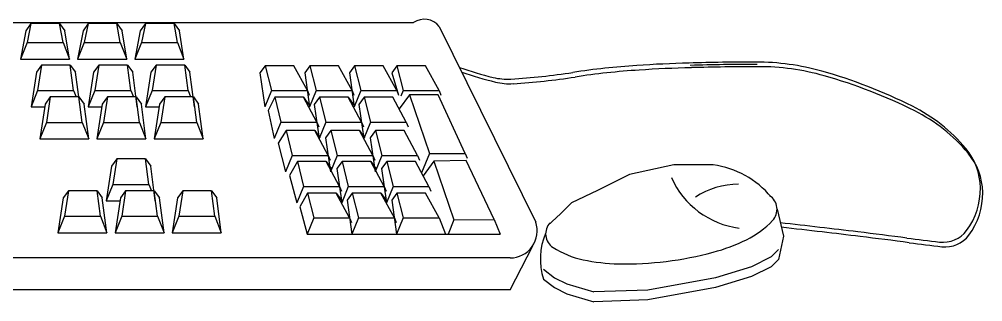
# Model space of a CAD drawing. Header units: millimetres. Extents: x 89450 to 753248, y -530175 to 1209785.
# Drawn here: x 442722 to 443501, y -103138 to -102909 of the extents above; entities that cross this region are included whole.
import ezdxf

# ---------------------------------------------------------------- set-up
doc = ezdxf.new("R2010")
doc.units = ezdxf.units.MM
doc.header["$LTSCALE"] = 150

msp = doc.modelspace()

# ---------------------------------------------------------------- linework, layer by layer
at = {"color": 0}
for p, q in [((442051.54, -102911.71), (443041.04, -102911.71)), ((442727.55, -102918.4), (442723.23, -102941.3)), ((442731.77, -102912.64), (442727.55, -102918.4)), ((442731.77, -102912.64), (442728.61, -102928.03)), ((442754.93, -102912.64), (442731.77, -102912.64)), ((442754.93, -102912.64), (442759.16, -102918.4)), ((442757.64, -102928.03), (442754.93, -102912.64)), ((442762.86, -102941.3), (442759.16, -102918.4)), ((442773.81, -102918.4), (442769.49, -102941.3)), ((442778.03, -102912.64), (442773.81, -102918.4)), ((442778.03, -102912.64), (442774.87, -102928.03)), ((442801.19, -102912.64), (442778.03, -102912.64)), ((442801.19, -102912.64), (442805.42, -102918.4)), ((442803.9, -102928.03), (442801.19, -102912.64)), ((442809.12, -102941.3), (442805.42, -102918.4)), ((442820.07, -102918.4), (442815.75, -102941.3)), ((442824.29, -102912.64), (442820.07, -102918.4)), ((442824.29, -102912.64), (442821.13, -102928.03)), ((442847.45, -102912.64), (442824.29, -102912.64)), ((442847.45, -102912.64), (442851.67, -102918.4)), ((442850.16, -102928.03), (442847.45, -102912.64)), ((442855.38, -102941.3), (442851.67, -102918.4)), ((443061.77, -102914.89), (443139.74, -103073.17)), ((442728.61, -102928.03), (442723.23, -102941.3)), ((442728.61, -102928.03), (442757.64, -102928.03)), ((442757.64, -102928.03), (442762.86, -102941.3)), ((442774.87, -102928.03), (442769.49, -102941.3)), ((442774.87, -102928.03), (442803.9, -102928.03)), ((442803.9, -102928.03), (442809.12, -102941.3)), ((442821.13, -102928.03), (442815.75, -102941.3)), ((442821.13, -102928.03), (442850.16, -102928.03)), ((442850.16, -102928.03), (442855.38, -102941.3)), ((442723.23, -102941.3), (442762.86, -102941.3)), ((442769.49, -102941.3), (442809.12, -102941.3)), ((442815.75, -102941.3), (442855.38, -102941.3)), ((442740.33, -102946.19), (442736.11, -102951.95)), ((442740.33, -102946.19), (442737.16, -102966.74)), ((442763.49, -102946.19), (442740.33, -102946.19)), ((442763.49, -102946.19), (442767.71, -102951.95)), ((442766.2, -102966.74), (442763.49, -102946.19)), ((442786.59, -102946.19), (442782.37, -102951.95)), ((442786.59, -102946.19), (442783.42, -102966.74)), ((442809.75, -102946.19), (442786.59, -102946.19)), ((442809.75, -102946.19), (442813.97, -102951.95)), ((442812.46, -102966.74), (442809.75, -102946.19)), ((442832.85, -102946.19), (442828.62, -102951.95)), ((442832.85, -102946.19), (442829.68, -102966.74)), ((442856.01, -102946.19), (442832.85, -102946.19)), ((442856.01, -102946.19), (442860.23, -102951.95)), ((442858.72, -102966.74), (442856.01, -102946.19)), ((442921.08, -102946.66), (442916.86, -102952.42)), ((442944.24, -102946.66), (442921.08, -102946.66)), ((442921.08, -102946.66), (442926.11, -102966.74)), ((442955.15, -102966.74), (442944.24, -102946.66)), ((442957.23, -102946.66), (442953, -102952.42)), ((442980.39, -102946.66), (442957.23, -102946.66)), ((442957.23, -102946.66), (442962.26, -102966.74)), ((442991.29, -102966.74), (442980.39, -102946.66)), ((442993.35, -102946.66), (442989.13, -102952.42)), ((443016.51, -102946.66), (442993.35, -102946.66)), ((442993.35, -102946.66), (442998.38, -102966.74)), ((443027.42, -102966.74), (443016.51, -102946.66)), ((443027.58, -102946.66), (443023.35, -102952.42)), ((443050.73, -102946.66), (443027.58, -102946.66)), ((443027.58, -102946.66), (443032.61, -102966.74)), ((443061.64, -102966.74), (443050.73, -102946.66)), ((442736.11, -102951.95), (442731.78, -102980.01)), ((442771.42, -102980.01), (442767.71, -102951.95)), ((442782.37, -102951.95), (442778.04, -102980.01)), ((442817.68, -102980.01), (442813.97, -102951.95)), ((442828.62, -102951.95), (442824.3, -102980.01)), ((442863.93, -102980.01), (442860.23, -102951.95)), ((442916.86, -102952.42), (442920.73, -102980.01)), ((442953, -102952.42), (442956.88, -102980.01)), ((442989.13, -102952.42), (442993, -102980.01)), ((443023.35, -102952.42), (443028.69, -102970.52)), ((442737.16, -102966.74), (442731.78, -102980.01)), ((442737.16, -102966.74), (442766.2, -102966.74)), ((442747.38, -102971.99), (442743.15, -102977.76)), ((442747.38, -102971.99), (442744.21, -102992.55)), ((442770.53, -102971.99), (442747.38, -102971.99)), ((442766.2, -102966.74), (442768.27, -102971.99)), ((442770.53, -102971.99), (442774.76, -102977.76)), ((442773.25, -102992.55), (442770.53, -102971.99)), ((442783.42, -102966.74), (442778.04, -102980.01)), ((442783.42, -102966.74), (442812.46, -102966.74)), ((442793.64, -102971.99), (442789.41, -102977.76)), ((442793.64, -102971.99), (442790.47, -102992.55)), ((442816.79, -102971.99), (442793.64, -102971.99)), ((442812.46, -102966.74), (442814.52, -102971.99)), ((442816.79, -102971.99), (442821.02, -102977.76)), ((442819.51, -102992.55), (442816.79, -102971.99)), ((442829.68, -102966.74), (442824.3, -102980.01)), ((442829.68, -102966.74), (442858.72, -102966.74)), ((442839.9, -102971.99), (442835.67, -102977.76)), ((442839.9, -102971.99), (442836.73, -102992.55)), ((442863.05, -102971.99), (442839.9, -102971.99)), ((442858.72, -102966.74), (442860.78, -102971.99)), ((442863.05, -102971.99), (442867.28, -102977.76)), ((442865.77, -102992.55), (442863.05, -102971.99)), ((442926.11, -102966.74), (442920.73, -102980.01)), ((442928.79, -102972.18), (442923.54, -102982.83)), ((442926.11, -102966.74), (442955.15, -102966.74)), ((442951.95, -102972.18), (442928.79, -102972.18)), ((442928.79, -102972.18), (442933.82, -102992.26)), ((442951.95, -102972.18), (442956.17, -102977.94)), ((442962.85, -102992.26), (442951.95, -102972.18)), ((442955.15, -102966.74), (442956.63, -102970.52)), ((442962.26, -102966.74), (442956.88, -102980.01)), ((442964.94, -102972.18), (442960.71, -102977.94)), ((442962.26, -102966.74), (442991.29, -102966.74)), ((442988.09, -102972.18), (442964.94, -102972.18)), ((442964.94, -102972.18), (442969.97, -102992.26)), ((442988.09, -102972.18), (442992.32, -102977.94)), ((442999, -102992.26), (442988.09, -102972.18)), ((442991.29, -102966.74), (442992.78, -102970.52)), ((442998.38, -102966.74), (442993, -102980.01)), ((443001.06, -102972.18), (442996.83, -102977.94)), ((442998.38, -102966.74), (443027.42, -102966.74)), ((443024.21, -102972.18), (443001.06, -102972.18)), ((443001.06, -102972.18), (443006.09, -102992.26)), ((443035.12, -102992.26), (443024.21, -102972.18)), ((443027.42, -102966.74), (443028.9, -102970.52)), ((443037.65, -102970.13), (443029.29, -102981.53)), ((443032.61, -102966.74), (443030.7, -102971.45)), ((443032.61, -102966.74), (443061.64, -102966.74)), ((443060.8, -102970.13), (443037.65, -102970.13)), ((443037.65, -102970.13), (443053.78, -103017.82)), ((443082.81, -103017.82), (443060.8, -102970.13)), ((443061.64, -102966.74), (443063.13, -102970.52)), ((442731.78, -102980.01), (442742.81, -102980.01)), ((442743.15, -102977.76), (442738.83, -103005.81)), ((442778.46, -103005.81), (442774.76, -102977.76)), ((442778.04, -102980.01), (442789.06, -102980.01)), ((442789.41, -102977.76), (442785.09, -103005.81)), ((442824.72, -103005.81), (442821.02, -102977.76)), ((442824.3, -102980.01), (442835.32, -102980.01)), ((442835.67, -102977.76), (442831.35, -103005.81)), ((442870.98, -103005.81), (442867.28, -102977.76)), ((442960.71, -102977.94), (442964.59, -103005.53)), ((442996.83, -102977.94), (443000.71, -103005.53)), ((442923.54, -102982.83), (442928.44, -103005.53)), ((442744.21, -102992.55), (442738.83, -103005.81)), ((442744.21, -102992.55), (442773.25, -102992.55)), ((442773.25, -102992.55), (442778.46, -103005.81)), ((442790.47, -102992.55), (442785.09, -103005.81)), ((442790.47, -102992.55), (442819.51, -102992.55)), ((442819.51, -102992.55), (442824.72, -103005.81)), ((442836.73, -102992.55), (442831.35, -103005.81)), ((442836.73, -102992.55), (442865.77, -102992.55)), ((442865.77, -102992.55), (442870.98, -103005.81)), ((442933.82, -102992.26), (442928.44, -103005.53)), ((442933.82, -102992.26), (442962.85, -102992.26)), ((442962.85, -102992.26), (442964.34, -102996.04)), ((442969.97, -102992.26), (442964.59, -103005.53)), ((442969.97, -102992.26), (442999, -102992.26)), ((442999, -102992.26), (443000.49, -102996.04)), ((443006.09, -102992.26), (443000.71, -103005.53)), ((443006.09, -102992.26), (443035.12, -102992.26)), ((443035.12, -102992.26), (443036.61, -102996.04)), ((442937.93, -102999.14), (442931.65, -103009.29)), ((442961.09, -102999.14), (442937.93, -102999.14)), ((442937.93, -102999.14), (442942.96, -103019.23)), ((442961.09, -102999.14), (442965.32, -103004.91)), ((442972, -103019.23), (442961.09, -102999.14)), ((442974.08, -102999.14), (442969.86, -103004.91)), ((442969.86, -103004.91), (442973.73, -103032.49)), ((442997.24, -102999.14), (442974.08, -102999.14)), ((442974.08, -102999.14), (442979.11, -103019.23)), ((442997.24, -102999.14), (443001.46, -103004.91)), ((443008.15, -103019.23), (442997.24, -102999.14)), ((443010.2, -102999.14), (443005.98, -103004.91)), ((443005.98, -103004.91), (443009.85, -103032.49)), ((443033.36, -102999.14), (443010.2, -102999.14)), ((443010.2, -102999.14), (443015.23, -103019.23)), ((443044.27, -103019.23), (443033.36, -102999.14)), ((442738.83, -103005.81), (442778.46, -103005.81)), ((442785.09, -103005.81), (442824.72, -103005.81)), ((442831.35, -103005.81), (442870.98, -103005.81)), ((442931.65, -103009.29), (442937.58, -103032.49)), ((442942.96, -103019.23), (442937.58, -103032.49)), ((442942.96, -103019.23), (442972, -103019.23)), ((442972, -103019.23), (442973.48, -103023.01)), ((442979.11, -103019.23), (442973.73, -103032.49)), ((442979.11, -103019.23), (443008.15, -103019.23)), ((443008.15, -103019.23), (443009.63, -103023.01)), ((443015.23, -103019.23), (443009.85, -103032.49)), ((443015.23, -103019.23), (443044.27, -103019.23)), ((443044.27, -103019.23), (443045.75, -103023.01)), ((443053.78, -103017.82), (443047.48, -103033.34)), ((443053.78, -103017.82), (443082.81, -103017.82)), ((443082.81, -103017.82), (443084.3, -103021.59)), ((442796.96, -103027.9), (442792.64, -103055.95)), ((442801.19, -103022.13), (442796.96, -103027.9)), ((442801.19, -103022.13), (442798.02, -103042.69)), ((442824.34, -103022.13), (442801.19, -103022.13)), ((442827.06, -103042.69), (442824.34, -103022.13)), ((442824.34, -103022.13), (442828.57, -103027.9)), ((442832.27, -103055.95), (442828.57, -103027.9)), ((442947.08, -103024.19), (442940.77, -103035.62)), ((442970.24, -103024.19), (442947.08, -103024.19)), ((442947.08, -103024.19), (442952.11, -103044.28)), ((442970.24, -103024.19), (442974.46, -103029.96)), ((442981.15, -103044.28), (442970.24, -103024.19)), ((442983.23, -103024.19), (442979, -103029.96)), ((443006.38, -103024.19), (442983.23, -103024.19)), ((442983.23, -103024.19), (442988.26, -103044.28)), ((443006.38, -103024.19), (443010.61, -103029.96)), ((443017.29, -103044.28), (443006.38, -103024.19)), ((443019.35, -103024.19), (443015.13, -103029.96)), ((443042.51, -103024.19), (443019.35, -103024.19)), ((443019.35, -103024.19), (443024.38, -103044.28)), ((443053.42, -103044.28), (443042.51, -103024.19)), ((443057.51, -103023.8), (443048.77, -103035.72)), ((443083.51, -103023.29), (443057.51, -103023.8)), ((443057.51, -103023.8), (443073.63, -103071.49)), ((443106.27, -103071.23), (443083.51, -103023.29)), ((443251.35, -103026.8), (443215.53, -103034.75)), ((443283.19, -103026.8), (443251.35, -103026.8)), ((442940.77, -103035.62), (442946.73, -103057.54)), ((442979, -103029.96), (442982.88, -103057.54)), ((443015.13, -103029.96), (443019, -103057.54)), ((443215.53, -103034.75), (443189.66, -103047.68)), ((442798.02, -103042.69), (442792.64, -103055.95)), ((442798.02, -103042.69), (442827.06, -103042.69)), ((442827.06, -103042.69), (442829.12, -103047.94)), ((442761.97, -103047.94), (442757.75, -103053.7)), ((442761.97, -103047.94), (442758.81, -103068.49)), ((442785.13, -103047.94), (442761.97, -103047.94)), ((442785.13, -103047.94), (442789.35, -103053.7)), ((442787.84, -103068.49), (442785.13, -103047.94)), ((442808.23, -103047.94), (442804.01, -103053.7)), ((442808.23, -103047.94), (442805.07, -103068.49)), ((442831.39, -103047.94), (442808.23, -103047.94)), ((442831.39, -103047.94), (442835.61, -103053.7)), ((442834.1, -103068.49), (442831.39, -103047.94)), ((442854.49, -103047.94), (442850.27, -103053.7)), ((442854.49, -103047.94), (442851.32, -103068.49)), ((442877.65, -103047.94), (442854.49, -103047.94)), ((442877.65, -103047.94), (442881.87, -103053.7)), ((442880.36, -103068.49), (442877.65, -103047.94)), ((442952.11, -103044.28), (442946.73, -103057.54)), ((442955.28, -103049.71), (442949, -103060.9)), ((442952.11, -103044.28), (442981.15, -103044.28)), ((442978.43, -103049.71), (442955.28, -103049.71)), ((442955.28, -103049.71), (442960.31, -103069.8)), ((442978.43, -103049.71), (442982.66, -103055.48)), ((442989.34, -103069.8), (442978.43, -103049.71)), ((442981.15, -103044.28), (442982.63, -103048.05)), ((442988.26, -103044.28), (442982.88, -103057.54)), ((442991.42, -103049.71), (442987.2, -103055.48)), ((442988.26, -103044.28), (443017.29, -103044.28)), ((443014.58, -103049.71), (442991.42, -103049.71)), ((442991.42, -103049.71), (442996.45, -103069.8)), ((443014.58, -103049.71), (443018.81, -103055.48)), ((443025.49, -103069.8), (443014.58, -103049.71)), ((443017.29, -103044.28), (443018.78, -103048.05)), ((443024.38, -103044.28), (443019, -103057.54)), ((443027.55, -103049.71), (443023.32, -103055.48)), ((443024.38, -103044.28), (443053.42, -103044.28)), ((443050.7, -103049.71), (443027.55, -103049.71)), ((443027.55, -103049.71), (443032.58, -103069.8)), ((443061.61, -103069.8), (443050.7, -103049.71)), ((443053.42, -103044.28), (443054.9, -103048.05)), ((443189.66, -103047.68), (443168.77, -103057.62)), ((442757.75, -103053.7), (442753.43, -103081.76)), ((442793.06, -103081.76), (442789.35, -103053.7)), ((442792.64, -103055.95), (442803.66, -103055.95)), ((442804.01, -103053.7), (442799.69, -103081.76)), ((442839.32, -103081.76), (442835.61, -103053.7)), ((442850.27, -103053.7), (442845.94, -103081.76)), ((442885.58, -103081.76), (442881.87, -103053.7)), ((442987.2, -103055.48), (442991.07, -103083.06)), ((443023.32, -103055.48), (443027.2, -103083.06)), ((443168.77, -103057.62), (443159.82, -103066.57)), ((442949, -103060.9), (442954.93, -103083.06)), ((443159.82, -103066.57), (443149.6, -103075.95)), ((443334.76, -103062.63), (443339.9, -103084.46)), ((442758.81, -103068.49), (442753.43, -103081.76)), ((442758.81, -103068.49), (442787.84, -103068.49)), ((442787.84, -103068.49), (442793.06, -103081.76)), ((442805.07, -103068.49), (442799.69, -103081.76)), ((442805.07, -103068.49), (442834.1, -103068.49)), ((442834.1, -103068.49), (442839.32, -103081.76)), ((442851.32, -103068.49), (442845.94, -103081.76)), ((442851.32, -103068.49), (442880.36, -103068.49)), ((442880.36, -103068.49), (442885.58, -103081.76)), ((442960.31, -103069.8), (442954.93, -103083.06)), ((442960.31, -103069.8), (442989.34, -103069.8)), ((442989.34, -103069.8), (442990.83, -103073.57)), ((442996.45, -103069.8), (442991.07, -103083.06)), ((442996.45, -103069.8), (443025.49, -103069.8)), ((443025.49, -103069.8), (443026.97, -103073.57)), ((443032.58, -103069.8), (443027.2, -103083.06)), ((443032.58, -103069.8), (443061.61, -103069.8)), ((443061.61, -103069.8), (443066.83, -103083.06)), ((443073.63, -103071.49), (443068.94, -103083.06)), ((443073.63, -103071.49), (443106.27, -103071.23)), ((443106.27, -103071.23), (443110.92, -103083.06)), ((442753.43, -103081.76), (442793.06, -103081.76)), ((442799.69, -103081.76), (442839.32, -103081.76)), ((442845.94, -103081.76), (442885.58, -103081.76)), ((442954.93, -103083.06), (442971.76, -103083.06)), ((442971.76, -103083.06), (443067.47, -103083.06)), ((442991.07, -103083.06), (443007.91, -103083.06)), ((443027.2, -103083.06), (443044.03, -103083.06)), ((443066.83, -103083.06), (443110.92, -103083.06)), ((443339.9, -103084.46), (443335.92, -103103.35)), ((443119.01, -103127.89), (443137.43, -103092.42)), ((443335.92, -103095.4), (443329.95, -103101.36)), ((443119.01, -103102.22), (442006.19, -103102.22)), ((443329.95, -103101.36), (443314.03, -103109.32)), ((443335.92, -103103.35), (443329.95, -103109.32)), ((443145.89, -103111.3), (443154.84, -103118.26)), ((443314.03, -103109.32), (443285.17, -103118.26)), ((443329.95, -103109.32), (443314.03, -103117.27)), ((443145.89, -103119.26), (443154.84, -103126.22)), ((443154.84, -103118.26), (443164.79, -103123.24)), ((443285.17, -103118.26), (443230.45, -103128.21)), ((443314.03, -103117.27), (443285.17, -103126.22)), ((443119.01, -103127.89), (442006.19, -103127.89)), ((443154.84, -103126.22), (443164.79, -103131.19)), ((443164.79, -103123.24), (443186.69, -103129.69)), ((443230.45, -103128.21), (443186.69, -103129.69)), ((443285.17, -103126.22), (443230.45, -103136.16)), ((443164.79, -103131.19), (443186.69, -103137.64)), ((443230.45, -103136.16), (443186.69, -103137.64))]:
    msp.add_line(p, q, dxfattribs=at)
for centre, radius, start, end in [((443049.67, -102924.61), 15.52, 38.78625, 123.76462), ((443182.1, -102644.67), 320.83, 251.09973, 256.14288), ((443259.25, -103534.74), 589.48, 93.67912, 98.74426), ((443261.12, -103538.48), 589.48, 93.67912, 98.74426), ((443297.45, -104128.89), 1184.86, 91.63539, 93.67912), ((443299.33, -104132.64), 1184.86, 91.63539, 93.67912), ((443318.92, -104880.63), 1936.9, 90.03695, 91.63539), ((443319.85, -104882.5), 1936.9, 90.03695, 91.63539), ((443320.79, -104884.37), 1936.9, 90.03695, 91.63539), ((443317.79, -103139.63), 195.91, 74.23008, 90.03695), ((443319.67, -103143.37), 195.91, 74.23008, 90.03695), ((443183.98, -102648.41), 320.83, 251.09315, 256.14288), ((443116.76, -102909.57), 47.98, 256.14288, 273.49203), ((443086.29, -102410.22), 548.26, 273.49203, 278.74426), ((443088.16, -102413.97), 548.26, 273.49203, 278.74426), ((443258.21, -103350.61), 415.14, 63.3897, 74.23008), ((443260.09, -103354.35), 415.14, 63.3897, 74.23008), ((443118.63, -102913.31), 47.98, 256.14288, 273.49203), ((443383.78, -103099.98), 134.81, 39.82593, 63.3897), ((443385.65, -103103.72), 134.81, 39.82593, 63.3897), ((443448.06, -103046.37), 51.1, 1.08982, 39.82593), ((443449.94, -103050.11), 51.1, 1.08982, 39.82593), ((443272.54, -103101.12), 75.08, 40.06527, 81.84642), ((443312.79, -103009.34), 69.18, 203.63866, 262.90132), ((443303.28, -103104.81), 62.19, 89.75226, 123.61904), ((443443.3, -103046.46), 55.86, 323.11024, 1.08982), ((443445.18, -103050.2), 55.86, 323.11024, 1.08982), ((443321.66, -103062.9), 13.1, 7.00337, 57.23461), ((443321.66, -103062.9), 13.1, 316.77213, 7.00337), ((443119.01, -103080.3), 21.92, 270, 18.98436), ((443160.86, -103082.65), 13.1, 136.77213, 187.00337), ((443278.16, -103022.02), 72.8, 296.02384, 316.77213), ((442360.59, -111699.29), 8680.66, 83.326548, 83.539144), ((443196.08, -103103.37), 52.65, 156.61239, 197.56369), ((442362.47, -111703.04), 8680.66, 83.326548, 83.545912), ((442491.49, -110580.54), 7554.27, 83.091397, 83.326548), ((442493.36, -110584.28), 7554.27, 83.091397, 83.326548), ((442880.04, -107373.76), 4324.03, 82.56175, 83.0914), ((443468.92, -103065.68), 23.84, 263.35954, 323.11024), ((443160.86, -103082.65), 13.1, 187.00337, 237.23461), ((443243.48, -102950.99), 151.84, 285.12974, 296.02384), ((442881.92, -107377.5), 4324.03, 82.56175, 83.0914), ((443686.55, -101196.27), 1905.88, 262.56175, 263.35954), ((443688.43, -101200.02), 1905.88, 262.56175, 263.35954), ((443470.79, -103069.43), 23.84, 263.35954, 323.11024), ((443193.17, -103032.46), 72.8, 237.23461, 257.9829), ((443211.99, -102834.49), 272.51, 277.00337, 285.12974), ((443209.62, -102955.15), 151.84, 257.9829, 268.877), ((443211.99, -102834.49), 272.51, 268.877, 277.00337)]:
    msp.add_arc(centre, radius, start, end, dxfattribs=at)

doc.saveas('drawing.dxf')
